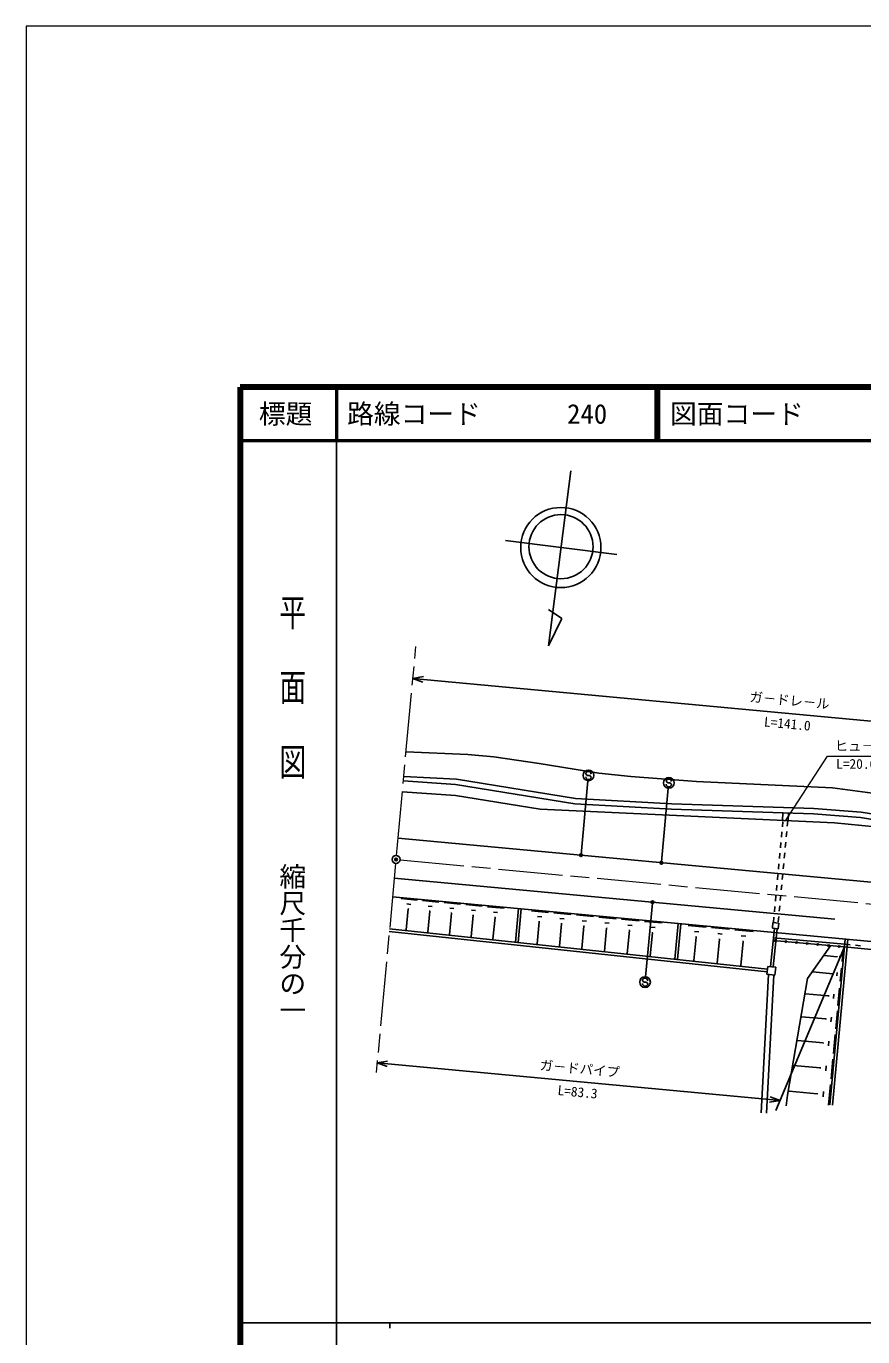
# Model space of a CAD drawing. Units: millimetres, scale not verified. Extents: x 0 to 700000, y -47500 to 447500.
# Drawn here: x 0 to 156420, y 202409 to 447500 of the extents above; entities that cross this region are included whole.
import ezdxf
from ezdxf.enums import TextEntityAlignment as Align

# ---------------------------------------------------------------- set-up
doc = ezdxf.new("R2010")
doc.units = ezdxf.units.MM
doc.header["$LTSCALE"] = 1000
doc.header["$PDMODE"] = 32
doc.header["$PDSIZE"] = 500
doc.linetypes.add('CHAIN', pattern=[18.5, 12, -1.5, 3.5, -1.5])
doc.layers.add('M-OTRS', color=6, linetype='Continuous')
doc.layers.add('M-TTL-TXT', color=7, linetype='Continuous')
for name, color, linetype, lineweight in [('M-STR-HTXT', 7, 'Continuous', 13), ('M-STR-STRC', 7, 'Continuous', 25), ('M-TTL-BAND', 7, 'Continuous', 25), ('M-TTL-LINE', 7, 'Continuous', 50), ('S-TTL', 7, 'Continuous', 25), ('作業レイヤ1', 7, 'Continuous', 13)]:
    doc.layers.add(name, color=color, linetype=linetype, lineweight=lineweight)
doc.styles.add('@ＭＳ ゴシック', font='')
doc.styles.add('ＭＳ ゴシック', font='')
doc.styles.get('@ＭＳ ゴシック').set_extended_font_data('@MS Gothic')
doc.styles.get('ＭＳ ゴシック').set_extended_font_data('MS Gothic')

msp = doc.modelspace()

# ---------------------------------------------------------------- linework, layer by layer
at = {"layer": 'M-OTRS'}
msp.add_point((69148, 291672), dxfattribs=at)
at = {"layer": 'M-STR-HTXT'}
for p, q in [((141941, 298928), (149807, 310962)), ((149807, 310962), (168807, 310962))]:
    msp.add_line(p, q, dxfattribs=at)
at = {"layer": 'M-STR-STRC'}
for p, q in [((74281, 325860), (72309, 325524)), ((72309, 325524), (212698, 312415)), ((72309, 325524), (74185, 324829)), ((103740, 292610), (105028, 306400)), ((104726, 307536), (104626, 307654)), ((104971, 307396), (104726, 307536)), ((105271, 307394), (104971, 307396)), ((105516, 307282), (105271, 307394)), ((105622, 307146), (105516, 307282)), ((118772, 291206), (120059, 304996)), ((119757, 306132), (119657, 306250)), ((120002, 305993), (119757, 306132)), ((120303, 305991), (120002, 305993)), ((120548, 305879), (120303, 305991)), ((120654, 305743), (120548, 305879)), ((117089, 283529), (115801, 269739)), ((152990, 275306), (140179, 244746)), ((115313, 268884), (115213, 269002)), ((115558, 268745), (115313, 268884)), ((115858, 268742), (115558, 268745)), ((116104, 268631), (115858, 268742)), ((116210, 268494), (116104, 268631)), ((67567, 253963), (65596, 253627)), ((140952, 246591), (65596, 253627)), ((65596, 253627), (67471, 252932)), ((138980, 246255), (140952, 246591)), ((140952, 246591), (139076, 247286))]:
    msp.add_line(p, q, dxfattribs=at)
for centre, radius in [((105121, 307395), 1000), ((120152, 305992), 1000), ((103726, 292460), 150), ((103726, 292460), 120), ((103726, 292460), 90), ((103726, 292460), 60), ((103726, 292460), 30), ((118758, 291057), 150), ((118758, 291057), 120), ((118758, 291057), 90), ((118758, 291057), 60), ((118758, 291057), 30), ((117103, 283679), 150), ((117103, 283679), 120), ((117103, 283679), 90), ((117103, 283679), 60), ((117103, 283679), 30), ((115708, 268744), 1000)]:
    msp.add_circle(centre, radius, dxfattribs=at)
for centre, start, end in [((105122, 307150), 179.55488, 359.55488), ((105126, 307650), 359.55488, 179.55488), ((120157, 306246), 359.55488, 179.55488), ((120154, 305746), 179.55488, 359.55488), ((115710, 268498), 179.55488, 359.55488), ((115713, 268998), 359.55488, 179.55488)]:
    msp.add_arc(centre, 500, start, end, dxfattribs=at)
for p in [(103726, 292460), (118758, 291057), (117103, 283679)]:
    msp.add_point(p, dxfattribs=at)
at = {"layer": 'M-TTL-BAND'}
for p, q in [((58000, 370000), (58000, 20000)), ((40000, 205000), (579000, 205000)), ((68000, 205000), (68000, 204000))]:
    msp.add_line(p, q, dxfattribs=at)
at = {"layer": 'M-TTL-BAND', "color": 2, "linetype": 'CHAIN', "lineweight": 13}
for p, q in [((69218, 292418), (72867, 331498)), ((69078, 290925), (65429, 251845)), ((69895, 291602), (167968, 282444))]:
    msp.add_line(p, q, dxfattribs=at)
at = {"layer": 'M-TTL-LINE'}
for p, q in [((58000, 380000), (58000, 370000)), ((117750, 380000), (117750, 370000)), ((118250, 380000), (118250, 370000)), ((40000, 370000), (680000, 370000))]:
    msp.add_line(p, q, dxfattribs=at)
at = {"layer": 'S-TTL', "color": 2, "lineweight": 140}
for p, q in [((40000, 380000), (40000, 20000)), ((680000, 380000), (40000, 380000))]:
    msp.add_line(p, q, dxfattribs=at)
at = {"layer": 'S-TTL'}
for p, q in [((101827, 364371), (97665, 331635)), ((110407, 348677), (89593, 351323)), ((100132, 336731), (97644, 338403)), ((97665, 331635), (100132, 336731)), ((82579, 311310), (71029, 311812)), ((87452, 310891), (82579, 311310)), ((95939, 309634), (87452, 310891)), ((107047, 307800), (95939, 309634)), ((80282, 305721), (70524, 306409)), ((80444, 306708), (70599, 307208)), ((102674, 303073), (80444, 306708)), ((113019, 307171), (107047, 307800)), ((125331, 306280), (113019, 307171)), ((70328, 304305), (80280, 303611)), ((102565, 302077), (80282, 305721)), ((150742, 305075), (125331, 306280)), ((164626, 303242), (150742, 305075)), ((80280, 303611), (96068, 301056)), ((120684, 301077), (102565, 302077)), ((120728, 302076), (102674, 303073)), ((147276, 301177), (120728, 302076)), ((96068, 301056), (151118, 298502)), ((147223, 300179), (120684, 301077)), ((141391, 298953), (141457, 300374)), ((142490, 298902), (142557, 300337)), ((156016, 299539), (147223, 300179)), ((156135, 300533), (147276, 301177)), ((183248, 294975), (156016, 299539)), ((183499, 295947), (156135, 300533)), ((141198, 295815), (141291, 296810)), ((141384, 297806), (141477, 298802)), ((142205, 296916), (142112, 295920)), ((142391, 298907), (142298, 297911)), ((151118, 298502), (158781, 297797)), ((69520, 295654), (268654, 277060)), ((141012, 293823), (141105, 294819)), ((142019, 294924), (141926, 293929)), ((140826, 291832), (140919, 292828)), ((141833, 292933), (141740, 291937)), ((140640, 289841), (140733, 290836)), ((141647, 290942), (141554, 289946)), ((68823, 288187), (151214, 280493)), ((140268, 285858), (140361, 286854)), ((140454, 287849), (140547, 288845)), ((141275, 286959), (141182, 285963)), ((141461, 288950), (141368, 287955)), ((68497, 284702), (239375, 268746)), ((70107, 284351), (73104, 284071)), ((140082, 283867), (140175, 284862)), ((141089, 284968), (140996, 283972)), ((71438, 282412), (71072, 278494)), ((71147, 283347), (71896, 283277)), ((71344, 282421), (71531, 282404)), ((74110, 283977), (77134, 283695)), ((75453, 282021), (75083, 278066)), ((75159, 282964), (75915, 282893)), ((75358, 282030), (75547, 282013)), ((78140, 283601), (81191, 283316)), ((79198, 282579), (79961, 282507)), ((82196, 283222), (85274, 282935)), ((83264, 282191), (84034, 282119)), ((86280, 282841), (89384, 282551)), ((92061, 282502), (91474, 276217)), ((92559, 282455), (91972, 276164)), ((94503, 282073), (97662, 281778)), ((139896, 281875), (139989, 282871)), ((140903, 282976), (140810, 281981)), ((79494, 281628), (79121, 277635)), ((79399, 281637), (79590, 281619)), ((83563, 281232), (83186, 277202)), ((83467, 281241), (83659, 281223)), ((87658, 280833), (87278, 276765)), ((87357, 281801), (88133, 281728)), ((87561, 280842), (87755, 280824)), ((95906, 280030), (95519, 275886)), ((95599, 281015), (96389, 280941)), ((95807, 280039), (96005, 280021)), ((98668, 281684), (101855, 281386)), ((100083, 279623), (99692, 275440)), ((99774, 280616), (100570, 280542)), ((99983, 279633), (100183, 279614)), ((102861, 281292), (106075, 280992)), ((103976, 280216), (104780, 280141)), ((107081, 280898), (110323, 280596)), ((108206, 279812), (109016, 279737)), ((111329, 280502), (114599, 280196)), ((112464, 279406), (113281, 279330)), ((115606, 280102), (118904, 279794)), ((121931, 279712), (121308, 273033)), ((122429, 279666), (121805, 272980)), ((139611, 279893), (139509, 278798)), ((139611, 279893), (140706, 279791)), ((139710, 279884), (139803, 280880)), ((140706, 279791), (140604, 278696)), ((140717, 280985), (140624, 279989)), ((67886, 278231), (138547, 270690)), ((67939, 278728), (138600, 271188)), ((104288, 279214), (103893, 274992)), ((104187, 279223), (104388, 279205)), ((108520, 278802), (108122, 274541)), ((108419, 278811), (108622, 278792)), ((112781, 278387), (112379, 274086)), ((112679, 278397), (112883, 278377)), ((117070, 277969), (116665, 273629)), ((116750, 278997), (117575, 278920)), ((116967, 277979), (117173, 277960)), ((123770, 279340), (127122, 279027)), ((125258, 277172), (124846, 272756)), ((124933, 278217), (125771, 278139)), ((125153, 277182), (125363, 277162)), ((128129, 278933), (131510, 278617)), ((129302, 277800), (130147, 277721)), ((132516, 278523), (135926, 278205)), ((133700, 277381), (134552, 277301)), ((139151, 271632), (139911, 278760)), ((139509, 278798), (140604, 278696)), ((139648, 271579), (140409, 278714)), ((139728, 277046), (153036, 275804)), ((129630, 276747), (129214, 272290)), ((129524, 276756), (129735, 276737)), ((134030, 276318), (133610, 271821)), ((133924, 276328), (134137, 276308)), ((152990, 275306), (139675, 276549)), ((140236, 276672), (139855, 276356)), ((139888, 276705), (140204, 276324)), ((142228, 276486), (141847, 276171)), ((141879, 276519), (142195, 276138)), ((144219, 276301), (143838, 275985)), ((143871, 276333), (144187, 275952)), ((146210, 276115), (145829, 275799)), ((145862, 276147), (146178, 275766)), ((146080, 269397), (150370, 275550)), ((148202, 275929), (147821, 275613)), ((147853, 275961), (148169, 275580)), ((150193, 275743), (149812, 275427)), ((149845, 275775), (150161, 275394)), ((153129, 276799), (150233, 245780)), ((153627, 276753), (150730, 245734)), ((152184, 275557), (151803, 275241)), ((151836, 275589), (152152, 275208)), ((160457, 274609), (152990, 275306)), ((153036, 275804), (154032, 275711)), ((155027, 275618), (156023, 275525)), ((151636, 273492), (149199, 273719)), ((151641, 273542), (151631, 273441)), ((152142, 273649), (152104, 273243)), ((152687, 274213), (152535, 272588)), ((138796, 270161), (137445, 244282)), ((139792, 270055), (138444, 244230)), ((138653, 271685), (138494, 270193)), ((138494, 270193), (139986, 270034)), ((138653, 271685), (140145, 271526)), ((140145, 271526), (139986, 270034)), ((150847, 270282), (147050, 270637)), ((150854, 270358), (150840, 270206)), ((151605, 270518), (151549, 269910)), ((152421, 271362), (152193, 268929)), ((142330, 247603), (146080, 269397)), ((152068, 267589), (151770, 264392)), ((150001, 266169), (145704, 266571)), ((150010, 266269), (149991, 266070)), ((150997, 266480), (150922, 265680)), ((149501, 261847), (144979, 262270)), ((151671, 263337), (151358, 259982)), ((149511, 261952), (149492, 261742)), ((150547, 262173), (150469, 261334)), ((148983, 257362), (144225, 257806)), ((148994, 257471), (148973, 257252)), ((150080, 257703), (149998, 256823)), ((151259, 258924), (150930, 255405)), ((148446, 252706), (143444, 253173)), ((148457, 252822), (148435, 252591)), ((149596, 253064), (149510, 252142)), ((150831, 254344), (150487, 250655)), ((142069, 245625), (142330, 247603)), ((147888, 247875), (142632, 248366)), ((147899, 247996), (147877, 247755)), ((149093, 248250), (149003, 247284)), ((150388, 249591), (150027, 245726))]:
    msp.add_line(p, q, dxfattribs=at)
for centre, radius in [((99958, 350005), 7493), ((99987, 350161), 5995)]:
    msp.add_circle(centre, radius, dxfattribs=at)
at = {"layer": 'S-TTL', "color": 3}
msp.add_circle((69148, 291672), 750, dxfattribs=at)
msp.add_point((69148, 291672), dxfattribs=at)
at = {"layer": '作業レイヤ1'}
msp.add_lwpolyline([(0, -47500), (700000, -47500), (700000, 447500), (0, 447500)], close=True, dxfattribs=at)

# ---------------------------------------------------------------- texts
at = {"layer": 'M-STR-HTXT', "style": 'ＭＳ ゴシック'}
msp.add_text('ヒュ－ム管', height=1833, dxfattribs=at).set_placement((151182, 311462), align=Align.BOTTOM_LEFT)
msp.add_text('L=20.6\u3000Φ900', height=1833, dxfattribs=at).set_placement((159307, 310462), align=Align.TOP_CENTER)
at = {"layer": 'M-STR-STRC', "style": 'ＭＳ ゴシック'}
for s, p in [('ガ－ドレ－ル', (142597, 319966)), ('ガ－ドパイプ', (103367, 251105))]:
    msp.add_text(s, height=1833, rotation=354.665, dxfattribs=at).set_placement(p, align=Align.BOTTOM_CENTER)
at = {"layer": 'M-STR-STRC', "style": '@ＭＳ ゴシック'}
for s, p in [('L=141.0', (142411, 317974)), ('L=83.3', (103181, 249113))]:
    msp.add_text(s, height=1833, rotation=354.665, dxfattribs=at).set_placement(p, align=Align.TOP_CENTER)
at = {"layer": 'M-TTL-BAND', "style": '@ＭＳ ゴシック', "width": 1.4}
msp.add_text('平  面  図', height=3666, rotation=270, dxfattribs=at).set_placement((49777, 306475), align=Align.MIDDLE_RIGHT)
at = {"layer": 'M-TTL-BAND', "style": '@ＭＳ ゴシック'}
msp.add_text('縮尺千分の一', height=3666, rotation=270, dxfattribs=at).set_placement((49777, 261030), align=Align.MIDDLE_RIGHT)
at = {"layer": 'M-TTL-TXT', "style": 'ＭＳ ゴシック'}
msp.add_text('標題', height=3666, dxfattribs=at).set_placement((48500, 375000), align=Align.MIDDLE_CENTER)
for s, p in [('路線コード', (60000, 375000)), ('240', (101142, 375000)), ('図面コード', (120380, 375000))]:
    msp.add_text(s, height=3666, dxfattribs=at).set_placement(p, align=Align.MIDDLE_LEFT)

doc.saveas('drawing.dxf')
